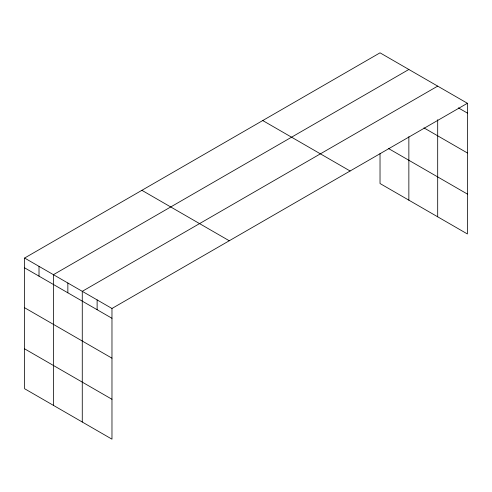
<?xml version="1.0" encoding="UTF-8"?>
<svg xmlns="http://www.w3.org/2000/svg" width="492" height="492" viewBox="0 0 492 492"><rect width="100%" height="100%" fill="white"/><g stroke="black" fill="none" stroke-linecap="round" stroke-linejoin="round"><path stroke-width="0.74" d="M467.4 103.277L380.027 52.829L24.6 258.036L24.6 388.723L111.973 439.171L111.973 308.478L467.4 103.277L467.4 233.964L380.027 183.522L380.027 153.602M408.858 69.477L53.431 274.677L53.431 405.371M437.689 86.125L82.269 291.325L82.269 422.019M458.359 107.865L467.4 113.08M423.932 127.877L467.4 152.975M388.545 148.547L467.4 194.076M262.734 120.546L350.107 170.995M141.893 190.318L229.266 240.76M24.6 258.036L111.973 308.478M24.6 267.839L111.973 318.287M24.6 307.734L111.973 358.176M24.6 348.834L111.973 399.276M437.689 119.71L437.689 216.818M408.858 136.684L408.858 200.17M97.121 299.905L97.121 309.708M67.853 283.005L67.853 292.808M39.016 266.356L39.016 276.16"/></g></svg>
